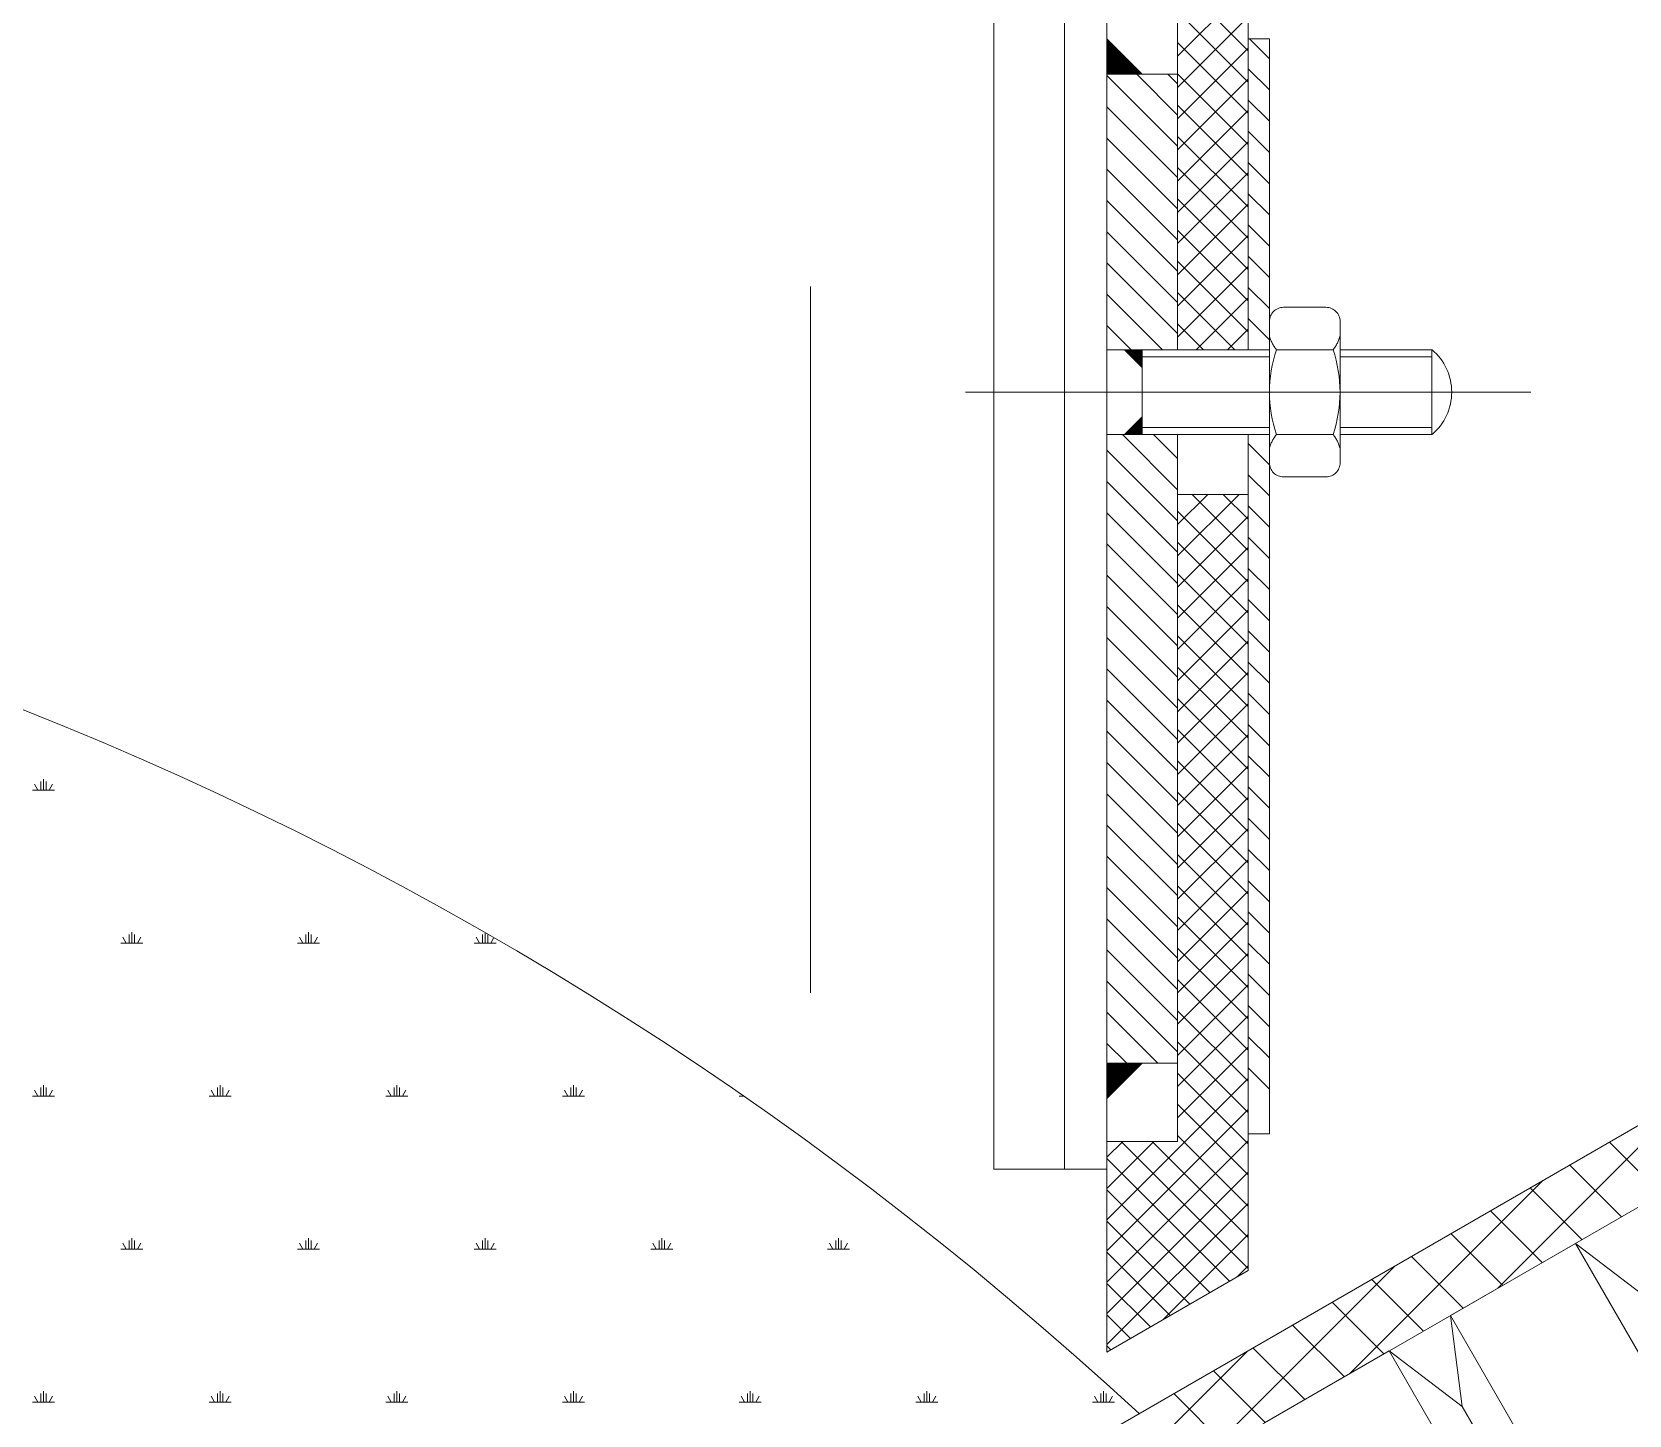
# Model space of a CAD drawing. Header units: inches. Extents: x 0 to 157513, y -28488 to 35640.
# Drawn here: x 33617.8 to 33843.8, y 17484.6 to 17680.4 of the extents above; entities that cross this region are included whole.
import ezdxf

# ---------------------------------------------------------------- set-up
doc = ezdxf.new("R2010")
doc.units = ezdxf.units.IN
doc.header["$LTSCALE"] = 400
doc.header["$MEASUREMENT"] = 0
doc.linetypes.add('CENTER', pattern=[2, 1.25, -0.25, 0.25, -0.25])
doc.linetypes.add('PHANTOM', pattern=[2.5, 1.25, -0.25, 0.25, -0.25, 0.25, -0.25])
doc.layers.add('BF STR', color=8, linetype='PHANTOM', lineweight=5)
doc.layers.add('cen', color=1, linetype='CENTER')

# ---------------------------------------------------------------- blocks, each defined once
blk = doc.blocks.new('611bf4 strgaele')
at = {"layer": 'BF STR'}
blk.add_line((-269600.72, 32448.64, -159.78), (-269600.72, 31439.26, -159.78), dxfattribs=at)
blk = doc.blocks.new('convcs611bc3')
at = {"layer": 'BF STR'}
h = blk.add_hatch(color=256, dxfattribs=at)
h.dxf.hatch_style = 1
h.paths.add_polyline_path([(-31292.89, 66261.22), (-31295.39, 66263.72), (-31292.89, 66263.72)])
h = blk.add_hatch(color=256, dxfattribs=at)
h.dxf.hatch_style = 1
h.paths.add_polyline_path([(-31292.89, 66254.22), (-31295.39, 66251.72), (-31292.89, 66251.72)])
for p, q in [((-31313.89, 66147.72, -3235.59), (-31313.89, 66462.85, 445.07)), ((-31303.89, 66147.72, -3206.28), (-31303.89, 66462.85, 448.51)), ((-31297.89, 66147.72, -6007.87), (-31297.89, 66457.85, -1620.19)), ((-31297.89, 66361.65, -3335.22), (-31297.89, 66121.84, -3335.22)), ((-31287.89, 66361.65, -3335.22), (-31287.89, 66263.72, -3335.22)), ((-31277.89, 66265.12, -3335.22), (-31277.89, 66361.65, -3335.22)), ((-31277.89, 66306.02, -3335.22), (-31287.89, 66316.02, -3335.22)), ((-31287.89, 66305.26, -3335.22), (-31277.89, 66315.26, -3335.22)), ((-31277.89, 66301.6, -3335.22), (-31287.89, 66311.6, -3335.22)), ((-31287.89, 66300.84, -3335.22), (-31277.89, 66310.84, -3335.22)), ((-31292.89, 66302.72, -3335.22), (-31297.89, 66307.72, -3335.22)), ((-31292.89, 66302.72, -3335.22), (-31297.89, 66307.71, -3335.22)), ((-31292.95, 66302.72, -3335.22), (-31297.89, 66307.65, -3335.22)), ((-31293.01, 66302.72, -3335.22), (-31297.89, 66307.59, -3335.22)), ((-31293.07, 66302.72, -3335.22), (-31297.89, 66307.54, -3335.22)), ((-31293.13, 66302.72, -3335.22), (-31297.89, 66307.48, -3335.22)), ((-31293.19, 66302.72, -3335.22), (-31297.89, 66307.42, -3335.22)), ((-31293.25, 66302.72, -3335.22), (-31297.89, 66307.36, -3335.22)), ((-31293.31, 66302.72, -3335.22), (-31297.89, 66307.3, -3335.22)), ((-31293.37, 66302.72, -3335.22), (-31297.89, 66307.24, -3335.22)), ((-31293.42, 66302.72, -3335.22), (-31297.89, 66307.18, -3335.22)), ((-31293.48, 66302.72, -3335.22), (-31297.89, 66307.12, -3335.22)), ((-31293.54, 66302.72, -3335.22), (-31297.89, 66307.06, -3335.22)), ((-31293.6, 66302.72, -3335.22), (-31297.89, 66307.01, -3335.22)), ((-31293.66, 66302.72, -3335.22), (-31297.89, 66306.95, -3335.22)), ((-31293.72, 66302.72, -3335.22), (-31297.89, 66306.89, -3335.22)), ((-31293.78, 66302.72, -3335.22), (-31297.89, 66306.83, -3335.22)), ((-31293.84, 66302.72, -3335.22), (-31297.89, 66306.77, -3335.22)), ((-31293.9, 66302.72, -3335.22), (-31297.89, 66306.71, -3335.22)), ((-31293.95, 66302.72, -3335.22), (-31297.89, 66306.65, -3335.22)), ((-31294.01, 66302.72, -3335.22), (-31297.89, 66306.59, -3335.22)), ((-31294.07, 66302.72, -3335.22), (-31297.89, 66306.53, -3335.22)), ((-31294.13, 66302.72, -3335.22), (-31297.89, 66306.48, -3335.22)), ((-31294.19, 66302.72, -3335.22), (-31297.89, 66306.42, -3335.22)), ((-31294.25, 66302.72, -3335.22), (-31297.89, 66306.36, -3335.22)), ((-31294.31, 66302.72, -3335.22), (-31297.89, 66306.3, -3335.22)), ((-31294.37, 66302.72, -3335.22), (-31297.89, 66306.24, -3335.22)), ((-31294.43, 66302.72, -3335.22), (-31297.89, 66306.18, -3335.22)), ((-31294.49, 66302.72, -3335.22), (-31297.89, 66306.12, -3335.22)), ((-31294.54, 66302.72, -3335.22), (-31297.89, 66306.06, -3335.22)), ((-31294.6, 66302.72, -3335.22), (-31297.89, 66306, -3335.22)), ((-31294.66, 66302.72, -3335.22), (-31297.89, 66305.95, -3335.22)), ((-31294.72, 66302.72, -3335.22), (-31297.89, 66305.89, -3335.22)), ((-31294.78, 66302.72, -3335.22), (-31297.89, 66305.83, -3335.22)), ((-31294.84, 66302.72, -3335.22), (-31297.89, 66305.77, -3335.22)), ((-31294.9, 66302.72, -3335.22), (-31297.89, 66305.71, -3335.22)), ((-31294.96, 66302.72, -3335.22), (-31297.89, 66305.65, -3335.22)), ((-31295.02, 66302.72, -3335.22), (-31297.89, 66305.59, -3335.22)), ((-31295.07, 66302.72, -3335.22), (-31297.89, 66305.53, -3335.22)), ((-31277.89, 66297.18, -3335.22), (-31287.89, 66307.18, -3335.22)), ((-31287.89, 66296.42, -3335.22), (-31277.89, 66306.42, -3335.22)), ((-31277.89, 66263.72, -3335.22), (-31277.89, 66307.72, -3335.22)), ((-31277.89, 66307.72, -3335.22), (-31274.89, 66307.72, -3335.22)), ((-31274.89, 66304.9, -3335.22), (-31277.71, 66307.72, -3335.22)), ((-31274.89, 66307.72, -3335.22), (-31274.89, 66152.72, -3335.22)), ((-31295.13, 66302.72, -3335.22), (-31297.89, 66305.47, -3335.22)), ((-31295.19, 66302.72, -3335.22), (-31297.89, 66305.41, -3335.22)), ((-31295.25, 66302.72, -3335.22), (-31297.89, 66305.36, -3335.22)), ((-31295.31, 66302.72, -3335.22), (-31297.89, 66305.3, -3335.22)), ((-31295.37, 66302.72, -3335.22), (-31297.89, 66305.24, -3335.22)), ((-31295.43, 66302.72, -3335.22), (-31297.89, 66305.18, -3335.22)), ((-31295.49, 66302.72, -3335.22), (-31297.89, 66305.12, -3335.22)), ((-31295.55, 66302.72, -3335.22), (-31297.89, 66305.06, -3335.22)), ((-31295.6, 66302.72, -3335.22), (-31297.89, 66305, -3335.22)), ((-31295.66, 66302.72, -3335.22), (-31297.89, 66304.94, -3335.22)), ((-31295.72, 66302.72, -3335.22), (-31297.89, 66304.88, -3335.22)), ((-31295.78, 66302.72, -3335.22), (-31297.89, 66304.83, -3335.22)), ((-31295.84, 66302.72, -3335.22), (-31297.89, 66304.77, -3335.22)), ((-31295.9, 66302.72, -3335.22), (-31297.89, 66304.71, -3335.22)), ((-31295.96, 66302.72, -3335.22), (-31297.89, 66304.65, -3335.22)), ((-31296.02, 66302.72, -3335.22), (-31297.89, 66304.59, -3335.22)), ((-31296.08, 66302.72, -3335.22), (-31297.89, 66304.53, -3335.22)), ((-31296.14, 66302.72, -3335.22), (-31297.89, 66304.47, -3335.22)), ((-31296.19, 66302.72, -3335.22), (-31297.89, 66304.41, -3335.22)), ((-31296.25, 66302.72, -3335.22), (-31297.89, 66304.35, -3335.22)), ((-31296.31, 66302.72, -3335.22), (-31297.89, 66304.3, -3335.22)), ((-31296.37, 66302.72, -3335.22), (-31297.89, 66304.24, -3335.22)), ((-31296.43, 66302.72, -3335.22), (-31297.89, 66304.18, -3335.22)), ((-31296.49, 66302.72, -3335.22), (-31297.89, 66304.12, -3335.22)), ((-31296.55, 66302.72, -3335.22), (-31297.89, 66304.06, -3335.22)), ((-31296.61, 66302.72, -3335.22), (-31297.89, 66304, -3335.22)), ((-31296.67, 66302.72, -3335.22), (-31297.89, 66303.94, -3335.22)), ((-31296.72, 66302.72, -3335.22), (-31297.89, 66303.88, -3335.22)), ((-31296.78, 66302.72, -3335.22), (-31297.89, 66303.82, -3335.22)), ((-31296.84, 66302.72, -3335.22), (-31297.89, 66303.76, -3335.22)), ((-31296.9, 66302.72, -3335.22), (-31297.89, 66303.71, -3335.22)), ((-31296.96, 66302.72, -3335.22), (-31297.89, 66303.65, -3335.22)), ((-31297.02, 66302.72, -3335.22), (-31297.89, 66303.59, -3335.22)), ((-31297.08, 66302.72, -3335.22), (-31297.89, 66303.53, -3335.22)), ((-31297.14, 66302.72, -3335.22), (-31297.89, 66303.47, -3335.22)), ((-31297.2, 66302.72, -3335.22), (-31297.89, 66303.41, -3335.22)), ((-31297.25, 66302.72, -3335.22), (-31297.89, 66303.35, -3335.22)), ((-31297.31, 66302.72, -3335.22), (-31297.89, 66303.29, -3335.22)), ((-31274.89, 66300.48, -3335.22), (-31277.89, 66303.48, -3335.22)), ((-31297.37, 66302.72, -3335.22), (-31297.89, 66303.23, -3335.22)), ((-31297.43, 66302.72, -3335.22), (-31297.89, 66303.18, -3335.22)), ((-31297.49, 66302.72, -3335.22), (-31297.89, 66303.12, -3335.22)), ((-31297.55, 66302.72, -3335.22), (-31297.89, 66303.06, -3335.22)), ((-31297.61, 66302.72, -3335.22), (-31297.89, 66303, -3335.22)), ((-31297.67, 66302.72, -3335.22), (-31297.89, 66302.94, -3335.22)), ((-31297.73, 66302.72, -3335.22), (-31297.89, 66302.88, -3335.22)), ((-31297.78, 66302.72, -3335.22), (-31297.89, 66302.82, -3335.22)), ((-31297.84, 66302.72, -3335.22), (-31297.89, 66302.76, -3335.22)), ((-31297.89, 66162.72, -3335.22), (-31297.89, 66302.72, -3335.22)), ((-31297.89, 66302.72, -3335.22), (-31287.89, 66302.72, -3335.22)), ((-31287.89, 66292.52, -3335.22), (-31297.89, 66302.52, -3335.22)), ((-31287.89, 66296.94, -3335.22), (-31293.67, 66302.72, -3335.22)), ((-31287.89, 66301.36, -3335.22), (-31289.25, 66302.72, -3335.22)), ((-31277.89, 66292.76, -3335.22), (-31287.89, 66302.76, -3335.22)), ((-31287.89, 66302.72, -3335.22), (-31287.89, 66263.72, -3335.22)), ((-31287.89, 66292, -3335.22), (-31277.89, 66302, -3335.22)), ((-31274.89, 66296.06, -3335.22), (-31277.89, 66299.06, -3335.22)), ((-31287.89, 66288.1, -3335.22), (-31297.89, 66298.1, -3335.22)), ((-31277.89, 66288.34, -3335.22), (-31287.89, 66298.34, -3335.22)), ((-31287.89, 66287.58, -3335.22), (-31277.89, 66297.58, -3335.22)), ((-31274.89, 66291.64, -3335.22), (-31277.89, 66294.64, -3335.22)), ((-31287.89, 66283.68, -3335.22), (-31297.89, 66293.68, -3335.22)), ((-31277.89, 66283.92, -3335.22), (-31287.89, 66293.92, -3335.22)), ((-31287.89, 66283.16, -3335.22), (-31277.89, 66293.16, -3335.22)), ((-31274.89, 66287.22, -3335.22), (-31277.89, 66290.22, -3335.22)), ((-31287.89, 66279.26, -3335.22), (-31297.89, 66289.26, -3335.22)), ((-31277.89, 66279.5, -3335.22), (-31287.89, 66289.5, -3335.22)), ((-31287.89, 66278.74, -3335.22), (-31277.89, 66288.74, -3335.22)), ((-31274.89, 66282.8, -3335.22), (-31277.89, 66285.8, -3335.22)), ((-31287.89, 66274.84, -3335.22), (-31297.89, 66284.84, -3335.22)), ((-31277.89, 66275.08, -3335.22), (-31287.89, 66285.08, -3335.22)), ((-31287.89, 66274.32, -3335.22), (-31277.89, 66284.32, -3335.22)), ((-31277.89, 66270.66, -3335.22), (-31287.89, 66280.66, -3335.22)), ((-31274.89, 66278.38, -3335.22), (-31277.89, 66281.38, -3335.22)), ((-31287.89, 66270.42, -3335.22), (-31297.89, 66280.42, -3335.22)), ((-31287.89, 66269.9, -3335.22), (-31277.89, 66279.9, -3335.22)), ((-31277.89, 66266.24, -3335.22), (-31287.89, 66276.24, -3335.22)), ((-31274.89, 66273.96, -3335.22), (-31277.89, 66276.96, -3335.22)), ((-31287.89, 66266, -3335.22), (-31297.89, 66276, -3335.22)), ((-31287.89, 66265.48, -3335.22), (-31277.89, 66275.48, -3335.22)), ((-31279.79, 66263.72, -3335.22), (-31287.89, 66271.82, -3335.22)), ((-31274.89, 66269.54, -3335.22), (-31277.89, 66272.54, -3335.22)), ((-31290.02, 66263.72, -3335.22), (-31297.89, 66271.58, -3335.22)), ((-31285.24, 66263.72, -3335.22), (-31277.89, 66271.06, -3335.22)), ((-31272.89, 66269.72, -3335.22), (-31266.89, 66269.72, -3335.22)), ((-31294.44, 66263.72, -3335.22), (-31297.89, 66267.16, -3335.22)), ((-31284.2, 66263.72, -3335.22), (-31287.89, 66267.4, -3335.22)), ((-31274.89, 66265.12, -3335.22), (-31277.89, 66268.12, -3335.22)), ((-31274.89, 66265.72, -3335.22), (-31274.89, 66267.72, -3335.22)), ((-31264.89, 66267.72, -3335.22), (-31264.89, 66265.72, -3335.22)), ((-31280.82, 66263.72, -3335.22), (-31277.89, 66266.65, -3335.22)), ((-31274.89, 66266.72, -3335.22), (-31274.89, 66248.72, -3335.22)), ((-31264.89, 66266.72, -3335.22), (-31264.89, 66248.72, -3335.22)), ((-31297.89, 66251.72, -3335.22), (-31297.89, 66263.72, -3335.22)), ((-31297.89, 66263.72, -3335.22), (-31274.89, 66263.72, -3335.22)), ((-31295.39, 66263.72, -3335.22), (-31292.89, 66261.22, -3335.22)), ((-31295.39, 66263.72, 1040.36), (-31292.89, 66263.72, 1040.36)), ((-31292.89, 66263.72, 1040.36), (-31292.89, 66261.22, -1147.43)), ((-31292.89, 66263.72, -3335.22), (-31292.89, 66251.72, -3335.22)), ((-31292.89, 66262.72, -3335.22), (-31274.89, 66262.72, -3335.22)), ((-31265.89, 66263.72, -3335.22), (-31273.89, 66263.72, -3335.22)), ((-31264.89, 66263.72, -3335.22), (-31251.89, 66263.72, -3335.22)), ((-31264.89, 66262.72, -3335.22), (-31251.89, 66262.72, -3335.22)), ((-31251.89, 66263.72, -3335.22), (-31251.89, 66251.72, -3335.22)), ((-31317.89, 66257.72, -3335.22), (-31237.89, 66257.72, -3335.22)), ((-31295.39, 66251.72, -3335.22), (-31292.89, 66254.22, -3335.22)), ((-31292.89, 66251.72, 1040.36), (-31292.89, 66254.21, -1147.43)), ((-31274.89, 66251.72, -3335.22), (-31297.89, 66251.72, -3335.22)), ((-31297.89, 66251.72, -3335.22), (-31289.89, 66251.72, -3335.22)), ((-31287.89, 66243.91, -3335.22), (-31295.7, 66251.72, -3335.22)), ((-31295.39, 66251.72, 1040.36), (-31292.89, 66251.72, 1040.36)), ((-31274.89, 66252.72, -3335.22), (-31292.89, 66252.72, -3335.22)), ((-31287.89, 66248.32, -3335.22), (-31291.28, 66251.72, -3335.22)), ((-31287.89, 66251.72, -3335.22), (-31287.89, 66162.72, -3335.22)), ((-31287.89, 66251.72, -3335.22), (-31287.89, 66151.65, -3335.22)), ((-31277.89, 66152.72, -3335.22), (-31277.89, 66251.72, -3335.22)), ((-31277.89, 66133.4, -3335.22), (-31277.89, 66251.72, -3335.22)), ((-31273.89, 66251.72, -3335.22), (-31265.89, 66251.72, -3335.22)), ((-31251.89, 66252.72, -3335.22), (-31264.89, 66252.72, -3335.22)), ((-31251.89, 66251.72, -3335.22), (-31264.89, 66251.72, -3335.22)), ((-31287.89, 66239.49, -3335.22), (-31297.89, 66249.49, -3335.22)), ((-31274.89, 66247.45, -3335.22), (-31277.89, 66250.45, -3335.22)), ((-31274.89, 66247.72, -3335.22), (-31274.89, 66249.72, -3335.22)), ((-31264.89, 66249.72, -3335.22), (-31264.89, 66247.72, -3335.22)), ((-31287.89, 66235.07, -3335.22), (-31297.89, 66245.07, -3335.22)), ((-31274.89, 66243.03, -3335.22), (-31277.89, 66246.03, -3335.22)), ((-31266.89, 66245.72, -3335.22), (-31272.89, 66245.72, -3335.22)), ((-31287.89, 66238.97, -3335.22), (-31283.6, 66243.25, -3335.22)), ((-31287.89, 66234.55, -3335.22), (-31279.18, 66243.25, -3335.22)), ((-31287.89, 66243.25, -3335.22), (-31277.89, 66243.25, -3335.22)), ((-31277.89, 66235.31, -3335.22), (-31285.84, 66243.25, -3335.22)), ((-31277.89, 66239.72, -3335.22), (-31281.42, 66243.25, -3335.22)), ((-31287.89, 66230.65, -3335.22), (-31297.89, 66240.65, -3335.22)), ((-31277.89, 66230.89, -3335.22), (-31287.89, 66240.89, -3335.22)), ((-31287.89, 66230.13, -3335.22), (-31277.89, 66240.13, -3335.22)), ((-31274.89, 66238.61, -3335.22), (-31277.89, 66241.61, -3335.22)), ((-31287.89, 66226.23, -3335.22), (-31297.89, 66236.23, -3335.22)), ((-31277.89, 66226.47, -3335.22), (-31287.89, 66236.47, -3335.22)), ((-31287.89, 66225.71, -3335.22), (-31277.89, 66235.71, -3335.22)), ((-31274.89, 66234.19, -3335.22), (-31277.89, 66237.19, -3335.22)), ((-31287.89, 66221.81, -3335.22), (-31297.89, 66231.81, -3335.22)), ((-31277.89, 66222.05, -3335.22), (-31287.89, 66232.05, -3335.22)), ((-31287.89, 66221.29, -3335.22), (-31277.89, 66231.29, -3335.22)), ((-31274.89, 66229.77, -3335.22), (-31277.89, 66232.77, -3335.22)), ((-31287.89, 66217.39, -3335.22), (-31297.89, 66227.39, -3335.22)), ((-31277.89, 66217.63, -3335.22), (-31287.89, 66227.63, -3335.22)), ((-31287.89, 66216.87, -3335.22), (-31277.89, 66226.87, -3335.22)), ((-31274.89, 66225.35, -3335.22), (-31277.89, 66228.35, -3335.22)), ((-31287.89, 66212.97, -3335.22), (-31297.89, 66222.97, -3335.22)), ((-31277.89, 66213.21, -3335.22), (-31287.89, 66223.21, -3335.22)), ((-31287.89, 66212.45, -3335.22), (-31277.89, 66222.45, -3335.22)), ((-31274.89, 66220.93, -3335.22), (-31277.89, 66223.93, -3335.22)), ((-31287.89, 66208.55, -3335.22), (-31297.89, 66218.55, -3335.22)), ((-31277.89, 66208.79, -3335.22), (-31287.89, 66218.79, -3335.22)), ((-31287.89, 66208.03, -3335.22), (-31277.89, 66218.03, -3335.22)), ((-31274.89, 66216.51, -3335.22), (-31277.89, 66219.51, -3335.22)), ((-31287.89, 66204.13, -3335.22), (-31297.89, 66214.13, -3335.22)), ((-31277.89, 66204.37, -3335.22), (-31287.89, 66214.37, -3335.22)), ((-31287.89, 66203.61, -3335.22), (-31277.89, 66213.61, -3335.22)), ((-31274.89, 66212.09, -3335.22), (-31277.89, 66215.09, -3335.22)), ((-31274.89, 66207.67, -3335.22), (-31277.89, 66210.67, -3335.22)), ((-31287.89, 66199.71, -3335.22), (-31297.89, 66209.71, -3335.22)), ((-31277.89, 66199.95, -3335.22), (-31287.89, 66209.95, -3335.22)), ((-31287.89, 66199.19, -3335.22), (-31277.89, 66209.19, -3335.22)), ((-31274.89, 66203.25, -3335.22), (-31277.89, 66206.25, -3335.22)), ((-31287.89, 66195.29, -3335.22), (-31297.89, 66205.29, -3335.22)), ((-31277.89, 66195.53, -3335.22), (-31287.89, 66205.53, -3335.22)), ((-31287.89, 66194.77, -3335.22), (-31277.89, 66204.77, -3335.22)), ((-31449.15, 66201.36, -5988.03), (-31449.65, 66202.23, -5988.03)), ((-31448.76, 66201.36, -5988.03), (-31448.76, 66202.61, -5988.03)), ((-31448.37, 66201.36, -5988.03), (-31448.37, 66202.93, -5988.03)), ((-31447.98, 66201.36, -5988.03), (-31447.98, 66202.61, -5988.03)), ((-31447.59, 66201.36, -5988.03), (-31447.09, 66202.23, -5988.03)), ((-31274.89, 66198.83, -3335.22), (-31277.89, 66201.83, -3335.22)), ((-31449.93, 66201.36, -5988.03), (-31446.81, 66201.36, -5988.03)), ((-31287.89, 66190.87, -3335.22), (-31297.89, 66200.87, -3335.22)), ((-31277.89, 66191.11, -3335.22), (-31287.89, 66201.11, -3335.22)), ((-31287.89, 66190.35, -3335.22), (-31277.89, 66200.35, -3335.22)), ((-31274.89, 66194.41, -3335.22), (-31277.89, 66197.41, -3335.22)), ((-31287.89, 66186.45, -3335.22), (-31297.89, 66196.45, -3335.22)), ((-31277.89, 66186.69, -3335.22), (-31287.89, 66196.69, -3335.22)), ((-31287.89, 66185.93, -3335.22), (-31277.89, 66195.93, -3335.22)), ((-31274.89, 66189.99, -3335.22), (-31277.89, 66192.99, -3335.22)), ((-31287.89, 66182.03, -3335.22), (-31297.89, 66192.03, -3335.22)), ((-31277.89, 66182.27, -3335.22), (-31287.89, 66192.27, -3335.22)), ((-31287.89, 66181.52, -3335.22), (-31277.89, 66191.52, -3335.22)), ((-31274.89, 66185.57, -3335.22), (-31277.89, 66188.57, -3335.22)), ((-31287.89, 66177.61, -3335.22), (-31297.89, 66187.61, -3335.22)), ((-31277.89, 66177.85, -3335.22), (-31287.89, 66187.85, -3335.22)), ((-31287.89, 66177.1, -3335.22), (-31277.89, 66187.1, -3335.22)), ((-31274.89, 66181.16, -3335.22), (-31277.89, 66184.16, -3335.22)), ((-31435.87, 66179.71, -5988.03), (-31435.87, 66181.28, -5988.03)), ((-31410.87, 66179.71, -5988.03), (-31410.87, 66181.28, -5988.03)), ((-31287.89, 66173.19, -3335.22), (-31297.89, 66183.19, -3335.22)), ((-31277.89, 66173.43, -3335.22), (-31287.89, 66183.43, -3335.22)), ((-31287.89, 66172.68, -3335.22), (-31277.89, 66182.68, -3335.22)), ((-31437.43, 66179.71, -5988.03), (-31434.31, 66179.71, -5988.03)), ((-31436.65, 66179.71, -5988.03), (-31437.15, 66180.58, -5988.03)), ((-31436.26, 66179.71, -5988.03), (-31436.26, 66180.96, -5988.03)), ((-31435.48, 66179.71, -5988.03), (-31435.48, 66180.96, -5988.03)), ((-31435.09, 66179.71, -5988.03), (-31434.59, 66180.58, -5988.03)), ((-31412.43, 66179.71, -5988.03), (-31409.31, 66179.71, -5988.03)), ((-31411.65, 66179.71, -5988.03), (-31412.15, 66180.58, -5988.03)), ((-31411.26, 66179.71, -5988.03), (-31411.26, 66180.96, -5988.03)), ((-31410.48, 66179.71, -5988.03), (-31410.48, 66180.96, -5988.03)), ((-31410.09, 66179.71, -5988.03), (-31409.59, 66180.58, -5988.03)), ((-31387.43, 66179.71, -5988.03), (-31384.31, 66179.71, -5988.03)), ((-31386.65, 66179.71, -5988.03), (-31387.15, 66180.58, -5988.03)), ((-31386.26, 66179.71, -5988.03), (-31386.26, 66180.96, -5988.03)), ((-31385.87, 66179.71, -5988.03), (-31385.87, 66181.13, -5988.03)), ((-31385.48, 66179.71, -5988.03), (-31385.48, 66180.9, -5988.03)), ((-31385.09, 66179.71, -5988.03), (-31384.67, 66180.44, -5988.03)), ((-31277.89, 66169.01, -3335.22), (-31287.89, 66179.01, -3335.22)), ((-31274.89, 66176.74, -3335.22), (-31277.89, 66179.74, -3335.22)), ((-31287.89, 66168.77, -3335.22), (-31297.89, 66178.77, -3335.22)), ((-31287.89, 66168.26, -3335.22), (-31277.89, 66178.26, -3335.22)), ((-31450.07, 66022.64, -1665.06), (-31186.04, 66175.08, -1665.06)), ((-31277.89, 66164.59, -3335.22), (-31287.89, 66174.59, -3335.22)), ((-31274.89, 66172.32, -3335.22), (-31277.89, 66175.32, -3335.22)), ((-31287.89, 66164.36, -3335.22), (-31297.89, 66174.36, -3335.22)), ((-31287.89, 66163.84, -3335.22), (-31277.89, 66173.84, -3335.22)), ((-31290.67, 66162.72, -3335.22), (-31297.89, 66169.94, -3335.22)), ((-31277.89, 66160.17, -3335.22), (-31287.89, 66170.17, -3335.22)), ((-31274.89, 66167.9, -3335.22), (-31277.89, 66170.9, -3335.22)), ((-31287.89, 66159.42, -3335.22), (-31277.89, 66169.42, -3335.22)), ((-31181.04, 66166.42, -1665.06), (-31447.39, 66012.64, -1665.06)), ((-31295.09, 66162.72, -3335.22), (-31297.89, 66165.52, -3335.22)), ((-31277.89, 66155.76, -3335.22), (-31287.89, 66165.76, -3335.22)), ((-31274.89, 66163.48, -3335.22), (-31277.89, 66166.48, -3335.22)), ((-31287.89, 66155, -3335.22), (-31277.89, 66165, -3335.22)), ((-31287.89, 66162.72, -3335.22), (-31297.89, 66162.72, -3335.22)), ((-31292.89, 66162.72, -3334.5), (-31297.89, 66157.72, -3334.5)), ((-31295.41, 66160.2, -3334.5), (-31297.89, 66162.68, -3334.5)), ((-31295.44, 66160.17, -3334.5), (-31297.89, 66162.62, -3334.5)), ((-31295.47, 66160.14, -3334.5), (-31297.89, 66162.56, -3334.5)), ((-31295.5, 66160.11, -3334.5), (-31297.89, 66162.5, -3334.5)), ((-31295.53, 66160.08, -3334.5), (-31297.89, 66162.44, -3334.5)), ((-31295.56, 66160.05, -3334.5), (-31297.89, 66162.39, -3334.5)), ((-31295.59, 66160.02, -3334.5), (-31297.89, 66162.33, -3334.5)), ((-31295.61, 66159.99, -3334.5), (-31297.89, 66162.27, -3334.5)), ((-31295.64, 66159.96, -3334.5), (-31297.89, 66162.21, -3334.5)), ((-31295.67, 66159.93, -3334.5), (-31297.89, 66162.15, -3334.5)), ((-31295.7, 66159.9, -3334.5), (-31297.89, 66162.09, -3334.5)), ((-31295.73, 66159.87, -3334.5), (-31297.89, 66162.03, -3334.5)), ((-31295.76, 66159.85, -3334.5), (-31297.89, 66161.97, -3334.5)), ((-31295.79, 66159.82, -3334.5), (-31297.89, 66161.91, -3334.5)), ((-31295.82, 66159.79, -3334.5), (-31297.89, 66161.85, -3334.5)), ((-31295.85, 66159.76, -3334.5), (-31297.89, 66161.8, -3334.5)), ((-31295.88, 66159.73, -3334.5), (-31297.89, 66161.74, -3334.5)), ((-31295.91, 66159.7, -3334.5), (-31297.89, 66161.68, -3334.5)), ((-31295.94, 66159.67, -3334.5), (-31297.89, 66161.62, -3334.5)), ((-31295.97, 66159.64, -3334.5), (-31297.89, 66161.56, -3334.5)), ((-31296, 66159.61, -3334.5), (-31297.89, 66161.5, -3334.5)), ((-31296.03, 66159.58, -3334.5), (-31297.89, 66161.44, -3334.5)), ((-31296.06, 66159.55, -3334.5), (-31297.89, 66161.38, -3334.5)), ((-31296.09, 66159.52, -3334.5), (-31297.89, 66161.32, -3334.5)), ((-31296.12, 66159.49, -3334.5), (-31297.89, 66161.27, -3334.5)), ((-31296.15, 66159.46, -3334.5), (-31297.89, 66161.21, -3334.5)), ((-31296.17, 66159.43, -3334.5), (-31297.89, 66161.15, -3334.5)), ((-31296.2, 66159.4, -3334.5), (-31297.89, 66161.09, -3334.5)), ((-31296.23, 66159.37, -3334.5), (-31297.89, 66161.03, -3334.5)), ((-31296.26, 66159.34, -3334.5), (-31297.89, 66160.97, -3334.5)), ((-31296.29, 66159.31, -3334.5), (-31297.89, 66160.91, -3334.5)), ((-31295.38, 66160.23, -3334.5), (-31297.87, 66162.72, -3334.5)), ((-31295.35, 66160.26, -3334.5), (-31297.81, 66162.72, -3334.5)), ((-31295.32, 66160.29, -3334.5), (-31297.75, 66162.72, -3334.5)), ((-31295.29, 66160.32, -3334.5), (-31297.69, 66162.72, -3334.5)), ((-31295.26, 66160.35, -3334.5), (-31297.63, 66162.72, -3334.5)), ((-31295.23, 66160.38, -3334.5), (-31297.57, 66162.72, -3334.5)), ((-31295.2, 66160.4, -3334.5), (-31297.51, 66162.72, -3334.5)), ((-31295.17, 66160.43, -3334.5), (-31297.46, 66162.72, -3334.5)), ((-31295.14, 66160.46, -3334.5), (-31297.4, 66162.72, -3334.5)), ((-31295.11, 66160.49, -3334.5), (-31297.34, 66162.72, -3334.5)), ((-31295.08, 66160.52, -3334.5), (-31297.28, 66162.72, -3334.5)), ((-31295.05, 66160.55, -3334.5), (-31297.22, 66162.72, -3334.5)), ((-31295.03, 66160.58, -3334.5), (-31297.16, 66162.72, -3334.5)), ((-31295, 66160.61, -3334.5), (-31297.1, 66162.72, -3334.5)), ((-31294.97, 66160.64, -3334.5), (-31297.04, 66162.72, -3334.5)), ((-31294.94, 66160.67, -3334.5), (-31296.98, 66162.72, -3334.5)), ((-31294.91, 66160.7, -3334.5), (-31296.93, 66162.72, -3334.5)), ((-31294.88, 66160.73, -3334.5), (-31296.87, 66162.72, -3334.5)), ((-31294.85, 66160.76, -3334.5), (-31296.81, 66162.72, -3334.5)), ((-31294.82, 66160.79, -3334.5), (-31296.75, 66162.72, -3334.5)), ((-31294.79, 66160.82, -3334.5), (-31296.69, 66162.72, -3334.5)), ((-31294.76, 66160.85, -3334.5), (-31296.63, 66162.72, -3334.5)), ((-31294.73, 66160.88, -3334.5), (-31296.57, 66162.72, -3334.5)), ((-31294.7, 66160.91, -3334.5), (-31296.51, 66162.72, -3334.5)), ((-31294.67, 66160.94, -3334.5), (-31296.45, 66162.72, -3334.5)), ((-31294.64, 66160.96, -3334.5), (-31296.4, 66162.72, -3334.5)), ((-31294.61, 66160.99, -3334.5), (-31296.34, 66162.72, -3334.5)), ((-31294.58, 66161.02, -3334.5), (-31296.28, 66162.72, -3334.5)), ((-31294.55, 66161.05, -3334.5), (-31296.22, 66162.72, -3334.5)), ((-31294.52, 66161.08, -3334.5), (-31296.16, 66162.72, -3334.5)), ((-31294.5, 66161.11, -3334.5), (-31296.1, 66162.72, -3334.5)), ((-31294.47, 66161.14, -3334.5), (-31296.04, 66162.72, -3334.5)), ((-31294.44, 66161.17, -3334.5), (-31295.98, 66162.72, -3334.5)), ((-31294.41, 66161.2, -3334.5), (-31295.92, 66162.72, -3334.5)), ((-31294.38, 66161.23, -3334.5), (-31295.86, 66162.72, -3334.5)), ((-31294.35, 66161.26, -3334.5), (-31295.81, 66162.72, -3334.5)), ((-31294.32, 66161.29, -3334.5), (-31295.75, 66162.72, -3334.5)), ((-31294.29, 66161.32, -3334.5), (-31295.69, 66162.72, -3334.5)), ((-31294.26, 66161.35, -3334.5), (-31295.63, 66162.72, -3334.5)), ((-31294.23, 66161.38, -3334.5), (-31295.57, 66162.72, -3334.5)), ((-31294.2, 66161.41, -3334.5), (-31295.51, 66162.72, -3334.5)), ((-31294.17, 66161.44, -3334.5), (-31295.45, 66162.72, -3334.5)), ((-31294.14, 66161.47, -3334.5), (-31295.39, 66162.72, -3334.5)), ((-31294.11, 66161.49, -3334.5), (-31295.33, 66162.72, -3334.5)), ((-31294.08, 66161.52, -3334.5), (-31295.28, 66162.72, -3334.5)), ((-31294.05, 66161.55, -3334.5), (-31295.22, 66162.72, -3334.5)), ((-31294.02, 66161.58, -3334.5), (-31295.16, 66162.72, -3334.5)), ((-31293.99, 66161.61, -3334.5), (-31295.1, 66162.72, -3334.5)), ((-31293.96, 66161.64, -3334.5), (-31295.04, 66162.72, -3334.5)), ((-31293.94, 66161.67, -3334.5), (-31294.98, 66162.72, -3334.5)), ((-31293.91, 66161.7, -3334.5), (-31294.92, 66162.72, -3334.5)), ((-31293.88, 66161.73, -3334.5), (-31294.86, 66162.72, -3334.5)), ((-31293.85, 66161.76, -3334.5), (-31294.8, 66162.72, -3334.5)), ((-31293.82, 66161.79, -3334.5), (-31294.75, 66162.72, -3334.5)), ((-31293.79, 66161.82, -3334.5), (-31294.69, 66162.72, -3334.5)), ((-31293.76, 66161.85, -3334.5), (-31294.63, 66162.72, -3334.5)), ((-31293.73, 66161.88, -3334.5), (-31294.57, 66162.72, -3334.5)), ((-31293.7, 66161.91, -3334.5), (-31294.51, 66162.72, -3334.5)), ((-31293.67, 66161.94, -3334.5), (-31294.45, 66162.72, -3334.5)), ((-31293.64, 66161.97, -3334.5), (-31294.39, 66162.72, -3334.5)), ((-31293.61, 66162, -3334.5), (-31294.33, 66162.72, -3334.5)), ((-31293.58, 66162.03, -3334.5), (-31294.27, 66162.72, -3334.5)), ((-31293.55, 66162.05, -3334.5), (-31294.21, 66162.72, -3334.5)), ((-31293.52, 66162.08, -3334.5), (-31294.16, 66162.72, -3334.5)), ((-31293.49, 66162.11, -3334.5), (-31294.1, 66162.72, -3334.5)), ((-31293.46, 66162.14, -3334.5), (-31294.04, 66162.72, -3334.5)), ((-31293.43, 66162.17, -3334.5), (-31293.98, 66162.72, -3334.5)), ((-31293.41, 66162.2, -3334.5), (-31293.92, 66162.72, -3334.5)), ((-31293.38, 66162.23, -3334.5), (-31293.86, 66162.72, -3334.5)), ((-31293.35, 66162.26, -3334.5), (-31293.8, 66162.72, -3334.5)), ((-31293.32, 66162.29, -3334.5), (-31293.74, 66162.72, -3334.5)), ((-31293.29, 66162.32, -3334.5), (-31293.68, 66162.72, -3334.5)), ((-31293.26, 66162.35, -3334.5), (-31293.63, 66162.72, -3334.5)), ((-31293.23, 66162.38, -3334.5), (-31293.57, 66162.72, -3334.5)), ((-31293.2, 66162.41, -3334.5), (-31293.51, 66162.72, -3334.5)), ((-31293.17, 66162.44, -3334.5), (-31293.45, 66162.72, -3334.5)), ((-31293.14, 66162.47, -3334.5), (-31293.39, 66162.72, -3334.5)), ((-31293.11, 66162.5, -3334.5), (-31293.33, 66162.72, -3334.5)), ((-31293.08, 66162.53, -3334.5), (-31293.27, 66162.72, -3334.5)), ((-31293.05, 66162.56, -3334.5), (-31293.21, 66162.72, -3334.5)), ((-31293.02, 66162.59, -3334.5), (-31293.15, 66162.72, -3334.5)), ((-31292.99, 66162.61, -3334.5), (-31293.1, 66162.72, -3334.5)), ((-31292.96, 66162.64, -3334.5), (-31293.04, 66162.72, -3334.5)), ((-31292.93, 66162.67, -3334.5), (-31292.98, 66162.72, -3334.5)), ((-31292.9, 66162.7, -3334.5), (-31292.92, 66162.72, -3334.5)), ((-31277.89, 66151.34, -3335.22), (-31287.89, 66161.34, -3335.22)), ((-31274.89, 66159.06, -3335.22), (-31277.89, 66162.06, -3335.22)), ((-31449.15, 66158.06, -5988.03), (-31449.65, 66158.93, -5988.03)), ((-31448.76, 66158.06, -5988.03), (-31448.76, 66159.31, -5988.03)), ((-31448.37, 66158.06, -5988.03), (-31448.37, 66159.62, -5988.03)), ((-31447.98, 66158.06, -5988.03), (-31447.98, 66159.31, -5988.03)), ((-31447.59, 66158.06, -5988.03), (-31447.09, 66158.93, -5988.03)), ((-31424.15, 66158.06, -5988.03), (-31424.65, 66158.93, -5988.03)), ((-31423.76, 66158.06, -5988.03), (-31423.76, 66159.31, -5988.03)), ((-31423.37, 66158.06, -5988.03), (-31423.37, 66159.62, -5988.03)), ((-31422.98, 66158.06, -5988.03), (-31422.98, 66159.31, -5988.03)), ((-31422.59, 66158.06, -5988.03), (-31422.09, 66158.93, -5988.03)), ((-31399.15, 66158.06, -5988.03), (-31399.65, 66158.93, -5988.03)), ((-31398.76, 66158.06, -5988.03), (-31398.76, 66159.31, -5988.03)), ((-31398.37, 66158.06, -5988.03), (-31398.37, 66159.62, -5988.03)), ((-31397.98, 66158.06, -5988.03), (-31397.98, 66159.31, -5988.03)), ((-31397.59, 66158.06, -5988.03), (-31397.09, 66158.93, -5988.03)), ((-31374.15, 66158.06, -5988.03), (-31374.65, 66158.93, -5988.03)), ((-31373.76, 66158.06, -5988.03), (-31373.76, 66159.31, -5988.03)), ((-31373.37, 66158.06, -5988.03), (-31373.37, 66159.62, -5988.03)), ((-31372.98, 66158.06, -5988.03), (-31372.98, 66159.31, -5988.03)), ((-31372.59, 66158.06, -5988.03), (-31372.09, 66158.93, -5988.03)), ((-31296.32, 66159.29, -3334.5), (-31297.89, 66160.85, -3334.5)), ((-31296.35, 66159.26, -3334.5), (-31297.89, 66160.79, -3334.5)), ((-31296.38, 66159.23, -3334.5), (-31297.89, 66160.74, -3334.5)), ((-31296.41, 66159.2, -3334.5), (-31297.89, 66160.68, -3334.5)), ((-31296.44, 66159.17, -3334.5), (-31297.89, 66160.62, -3334.5)), ((-31297.89, 66140.58, -3335.22), (-31277.89, 66160.58, -3335.22)), ((-31296.47, 66159.14, -3334.5), (-31297.89, 66160.56, -3334.5)), ((-31296.5, 66159.11, -3334.5), (-31297.89, 66160.5, -3334.5)), ((-31296.53, 66159.08, -3334.5), (-31297.89, 66160.44, -3334.5)), ((-31296.56, 66159.05, -3334.5), (-31297.89, 66160.38, -3334.5)), ((-31296.59, 66159.02, -3334.5), (-31297.89, 66160.32, -3334.5)), ((-31296.62, 66158.99, -3334.5), (-31297.89, 66160.26, -3334.5)), ((-31296.65, 66158.96, -3334.5), (-31297.89, 66160.2, -3334.5)), ((-31296.68, 66158.93, -3334.5), (-31297.89, 66160.15, -3334.5)), ((-31296.7, 66158.9, -3334.5), (-31297.89, 66160.09, -3334.5)), ((-31296.73, 66158.87, -3334.5), (-31297.89, 66160.03, -3334.5)), ((-31296.76, 66158.84, -3334.5), (-31297.89, 66159.97, -3334.5)), ((-31296.79, 66158.81, -3334.5), (-31297.89, 66159.91, -3334.5)), ((-31296.82, 66158.78, -3334.5), (-31297.89, 66159.85, -3334.5)), ((-31296.85, 66158.75, -3334.5), (-31297.89, 66159.79, -3334.5)), ((-31296.88, 66158.73, -3334.5), (-31297.89, 66159.73, -3334.5)), ((-31296.91, 66158.7, -3334.5), (-31297.89, 66159.67, -3334.5)), ((-31296.94, 66158.67, -3334.5), (-31297.89, 66159.62, -3334.5)), ((-31296.97, 66158.64, -3334.5), (-31297.89, 66159.56, -3334.5)), ((-31297, 66158.61, -3334.5), (-31297.89, 66159.5, -3334.5)), ((-31297.03, 66158.58, -3334.5), (-31297.89, 66159.44, -3334.5)), ((-31297.06, 66158.55, -3334.5), (-31297.89, 66159.38, -3334.5)), ((-31297.09, 66158.52, -3334.5), (-31297.89, 66159.32, -3334.5)), ((-31297.12, 66158.49, -3334.5), (-31297.89, 66159.26, -3334.5)), ((-31297.15, 66158.46, -3334.5), (-31297.89, 66159.2, -3334.5)), ((-31297.18, 66158.43, -3334.5), (-31297.89, 66159.14, -3334.5)), ((-31297.21, 66158.4, -3334.5), (-31297.89, 66159.09, -3334.5)), ((-31297.24, 66158.37, -3334.5), (-31297.89, 66159.03, -3334.5)), ((-31297.26, 66158.34, -3334.5), (-31297.89, 66158.97, -3334.5)), ((-31297.29, 66158.31, -3334.5), (-31297.89, 66158.91, -3334.5)), ((-31297.32, 66158.28, -3334.5), (-31297.89, 66158.85, -3334.5)), ((-31297.35, 66158.25, -3334.5), (-31297.89, 66158.79, -3334.5)), ((-31297.38, 66158.22, -3334.5), (-31297.89, 66158.73, -3334.5)), ((-31297.41, 66158.2, -3334.5), (-31297.89, 66158.67, -3334.5)), ((-31297.44, 66158.17, -3334.5), (-31297.89, 66158.61, -3334.5)), ((-31449.93, 66158.06, -5988.03), (-31446.81, 66158.06, -5988.03)), ((-31424.93, 66158.06, -5988.03), (-31421.81, 66158.06, -5988.03)), ((-31399.93, 66158.06, -5988.03), (-31396.81, 66158.06, -5988.03)), ((-31374.93, 66158.06, -5988.03), (-31371.81, 66158.06, -5988.03)), ((-31349.93, 66158.06, -5988.03), (-31349.34, 66158.06, -5988.03)), ((-31297.47, 66158.14, -3334.5), (-31297.89, 66158.56, -3334.5)), ((-31297.5, 66158.11, -3334.5), (-31297.89, 66158.5, -3334.5)), ((-31297.53, 66158.08, -3334.5), (-31297.89, 66158.44, -3334.5)), ((-31297.56, 66158.05, -3334.5), (-31297.89, 66158.38, -3334.5)), ((-31297.59, 66158.02, -3334.5), (-31297.89, 66158.32, -3334.5)), ((-31297.62, 66157.99, -3334.5), (-31297.89, 66158.26, -3334.5)), ((-31297.65, 66157.96, -3334.5), (-31297.89, 66158.2, -3334.5)), ((-31297.68, 66157.93, -3334.5), (-31297.89, 66158.14, -3334.5)), ((-31297.71, 66157.9, -3334.5), (-31297.89, 66158.08, -3334.5)), ((-31297.74, 66157.87, -3334.5), (-31297.89, 66158.02, -3334.5)), ((-31297.77, 66157.84, -3334.5), (-31297.89, 66157.97, -3334.5)), ((-31297.79, 66157.81, -3334.5), (-31297.89, 66157.91, -3334.5)), ((-31297.82, 66157.78, -3334.5), (-31297.89, 66157.85, -3334.5)), ((-31297.85, 66157.75, -3334.5), (-31297.89, 66157.79, -3334.5)), ((-31297.88, 66157.72, -3334.5), (-31297.89, 66157.73, -3334.5)), ((-31277.89, 66146.92, -3335.22), (-31287.89, 66156.92, -3335.22)), ((-31242.59, 66130.88, -1665.06), (-31215.27, 66158.21, -1665.06)), ((-31297.89, 66136.16, -3335.22), (-31277.89, 66156.16, -3335.22)), ((-31277.89, 66142.5, -3335.22), (-31287.89, 66152.5, -3335.22)), ((-31274.89, 66152.72, -3335.22), (-31277.89, 66152.72, -3335.22)), ((-31297.89, 66131.74, -3335.22), (-31277.89, 66151.74, -3335.22)), ((-31297.89, 66149.42, -3335.22), (-31295.65, 66151.65, -3335.22)), ((-31297.89, 66145, -3335.22), (-31291.24, 66151.65, -3335.22)), ((-31287.89, 66151.65, -3335.22), (-31297.89, 66151.65, -3335.22)), ((-31277.89, 66133.66, -3335.22), (-31295.88, 66151.65, -3335.22)), ((-31277.89, 66138.08, -3335.22), (-31291.47, 66151.65, -3335.22)), ((-31219.47, 66144.23, -1665.06), (-31226.79, 66151.56, -1665.06)), ((-31313.89, 66147.72, -3349.16), (-31303.89, 66147.72, -3349.16)), ((-31313.89, 66147.72, -3235.59), (-31313.89, 66147.72, -3349.16)), ((-31303.89, 66147.72, -3349.16), (-31297.89, 66147.72, -3349.16)), ((-31280.53, 66131.88, -3335.22), (-31297.89, 66149.24, -3335.22)), ((-31297.89, 66127.32, -3335.22), (-31277.89, 66147.32, -3335.22)), ((-31225.07, 66141, -1665.06), (-31232.39, 66148.32, -1665.06)), ((-31263.5, 66118.81, -1665.06), (-31236.18, 66146.13, -1665.06)), ((-31230.67, 66137.76, -1665.06), (-31237.99, 66145.08, -1665.06)), ((-31283.33, 66130.26, -3335.22), (-31297.89, 66144.82, -3335.22)), ((-31297.89, 66122.9, -3335.22), (-31277.89, 66142.9, -3335.22)), ((-31236.28, 66134.53, -1665.06), (-31243.6, 66141.85, -1665.06)), ((-31286.13, 66128.64, -3335.22), (-31297.89, 66140.4, -3335.22)), ((-31289.92, 66126.45, -3335.22), (-31277.89, 66138.48, -3335.22)), ((-31241.88, 66131.29, -1665.06), (-31249.2, 66138.61, -1665.06)), ((-31437.43, 66136.41, -5988.03), (-31434.31, 66136.41, -5988.03)), ((-31436.65, 66136.41, -5988.03), (-31437.15, 66137.28, -5988.03)), ((-31436.26, 66136.41, -5988.03), (-31436.26, 66137.66, -5988.03)), ((-31435.87, 66136.41, -5988.03), (-31435.87, 66137.97, -5988.03)), ((-31435.48, 66136.41, -5988.03), (-31435.48, 66137.66, -5988.03)), ((-31435.09, 66136.41, -5988.03), (-31434.59, 66137.28, -5988.03)), ((-31412.43, 66136.41, -5988.03), (-31409.31, 66136.41, -5988.03)), ((-31411.65, 66136.41, -5988.03), (-31412.15, 66137.28, -5988.03)), ((-31411.26, 66136.41, -5988.03), (-31411.26, 66137.66, -5988.03)), ((-31410.87, 66136.41, -5988.03), (-31410.87, 66137.97, -5988.03)), ((-31410.48, 66136.41, -5988.03), (-31410.48, 66137.66, -5988.03)), ((-31410.09, 66136.41, -5988.03), (-31409.59, 66137.28, -5988.03)), ((-31387.43, 66136.41, -5988.03), (-31384.31, 66136.41, -5988.03)), ((-31386.65, 66136.41, -5988.03), (-31387.15, 66137.28, -5988.03)), ((-31386.26, 66136.41, -5988.03), (-31386.26, 66137.66, -5988.03)), ((-31385.87, 66136.41, -5988.03), (-31385.87, 66137.97, -5988.03)), ((-31385.48, 66136.41, -5988.03), (-31385.48, 66137.66, -5988.03)), ((-31385.09, 66136.41, -5988.03), (-31384.59, 66137.28, -5988.03)), ((-31362.43, 66136.41, -5988.03), (-31359.31, 66136.41, -5988.03)), ((-31361.65, 66136.41, -5988.03), (-31362.15, 66137.28, -5988.03)), ((-31361.26, 66136.41, -5988.03), (-31361.26, 66137.66, -5988.03)), ((-31360.87, 66136.41, -5988.03), (-31360.87, 66137.97, -5988.03)), ((-31360.48, 66136.41, -5988.03), (-31360.48, 66137.66, -5988.03)), ((-31360.09, 66136.41, -5988.03), (-31359.59, 66137.28, -5988.03)), ((-31337.43, 66136.41, -5988.03), (-31334.31, 66136.41, -5988.03)), ((-31336.65, 66136.41, -5988.03), (-31337.15, 66137.28, -5988.03)), ((-31336.26, 66136.41, -5988.03), (-31336.26, 66137.66, -5988.03)), ((-31335.87, 66136.41, -5988.03), (-31335.87, 66137.97, -5988.03)), ((-31335.48, 66136.41, -5988.03), (-31335.48, 66137.66, -5988.03)), ((-31335.09, 66136.41, -5988.03), (-31334.59, 66137.28, -5988.03)), ((-31231.59, 66137.24, -1665.06), (-31249.27, 66127.03, -1665.06)), ((-31231.59, 66137.24, -1665.06), (-31221.26, 66129.34, -1665.06)), ((-31149.59, 65995.21, -1665.06), (-31231.59, 66137.24, -1665.06)), ((-31288.93, 66127.02, -3335.22), (-31297.89, 66135.98, -3335.22)), ((-31284.41, 66106.74, -1665.06), (-31257.09, 66134.06, -1665.06)), ((-31279.45, 66132.5, -3335.22), (-31277.89, 66134.06, -3335.22)), ((-31247.48, 66128.06, -1665.06), (-31254.8, 66135.38, -1665.06)), ((-31297.89, 66121.84, -3335.22), (-31277.89, 66133.4, -3335.22)), ((-31291.73, 66125.4, -3335.22), (-31297.89, 66131.56, -3335.22)), ((-31253.09, 66124.82, -1665.06), (-31260.41, 66132.14, -1665.06)), ((-31294.53, 66123.78, -3335.22), (-31297.89, 66127.14, -3335.22)), ((-31258.69, 66121.59, -1665.06), (-31266.01, 66128.91, -1665.06)), ((-31167.27, 65985, -1665.06), (-31249.27, 66127.03, -1665.06)), ((-31249.27, 66127.03, -1665.06), (-31247.6, 66114.14, -1665.06)), ((-31167.27, 65985, -1665.06), (-31249.27, 66127.03, -1665.06)), ((-31264.29, 66118.35, -1665.06), (-31271.61, 66125.67, -1665.06)), ((-31297.33, 66122.17, -3335.22), (-31297.89, 66122.72, -3335.22)), ((-31269.9, 66115.12, -1665.06), (-31277.22, 66122.44, -1665.06)), ((-31305.33, 66094.66, -1665.06), (-31278.01, 66121.98, -1665.06)), ((-31257.93, 66122.03, -1665.06), (-31275.61, 66111.82, -1665.06)), ((-31257.93, 66122.03, -1665.06), (-31247.6, 66114.14, -1665.06)), ((-31175.93, 65980, -1665.06), (-31257.93, 66122.03, -1665.06)), ((-31275.5, 66111.88, -1665.06), (-31282.82, 66119.2, -1665.06)), ((-31448.76, 66114.76, -5988.03), (-31448.76, 66116.01, -5988.03)), ((-31448.37, 66114.76, -5988.03), (-31448.37, 66116.32, -5988.03)), ((-31447.98, 66114.76, -5988.03), (-31447.98, 66116.01, -5988.03)), ((-31423.76, 66114.76, -5988.03), (-31423.76, 66116.01, -5988.03)), ((-31423.37, 66114.76, -5988.03), (-31423.37, 66116.32, -5988.03)), ((-31422.98, 66114.76, -5988.03), (-31422.98, 66116.01, -5988.03)), ((-31398.76, 66114.76, -5988.03), (-31398.76, 66116.01, -5988.03)), ((-31398.37, 66114.76, -5988.03), (-31398.37, 66116.32, -5988.03)), ((-31397.98, 66114.76, -5988.03), (-31397.98, 66116.01, -5988.03)), ((-31373.76, 66114.76, -5988.03), (-31373.76, 66116.01, -5988.03)), ((-31373.37, 66114.76, -5988.03), (-31373.37, 66116.32, -5988.03)), ((-31372.98, 66114.76, -5988.03), (-31372.98, 66116.01, -5988.03)), ((-31348.76, 66114.76, -5988.03), (-31348.76, 66116.01, -5988.03)), ((-31348.37, 66114.76, -5988.03), (-31348.37, 66116.32, -5988.03)), ((-31347.98, 66114.76, -5988.03), (-31347.98, 66116.01, -5988.03)), ((-31323.76, 66114.76, -5988.03), (-31323.76, 66116.01, -5988.03)), ((-31323.37, 66114.76, -5988.03), (-31323.37, 66116.32, -5988.03)), ((-31322.98, 66114.76, -5988.03), (-31322.98, 66116.01, -5988.03)), ((-31298.76, 66114.76, -5988.03), (-31298.76, 66116.01, -5988.03)), ((-31298.37, 66114.76, -5988.03), (-31298.37, 66116.32, -5988.03)), ((-31297.98, 66114.76, -5988.03), (-31297.98, 66116.01, -5988.03)), ((-31281.11, 66108.65, -1665.06), (-31288.43, 66115.97, -1665.06)), ((-31449.93, 66114.76, -5988.03), (-31446.81, 66114.76, -5988.03)), ((-31449.15, 66114.76, -5988.03), (-31449.65, 66115.63, -5988.03)), ((-31447.59, 66114.76, -5988.03), (-31447.09, 66115.63, -5988.03)), ((-31424.93, 66114.76, -5988.03), (-31421.81, 66114.76, -5988.03)), ((-31424.15, 66114.76, -5988.03), (-31424.65, 66115.63, -5988.03)), ((-31422.59, 66114.76, -5988.03), (-31422.09, 66115.63, -5988.03)), ((-31399.93, 66114.76, -5988.03), (-31396.81, 66114.76, -5988.03)), ((-31399.15, 66114.76, -5988.03), (-31399.65, 66115.63, -5988.03)), ((-31397.59, 66114.76, -5988.03), (-31397.09, 66115.63, -5988.03)), ((-31374.93, 66114.76, -5988.03), (-31371.81, 66114.76, -5988.03)), ((-31374.15, 66114.76, -5988.03), (-31374.65, 66115.63, -5988.03)), ((-31372.59, 66114.76, -5988.03), (-31372.09, 66115.63, -5988.03)), ((-31349.93, 66114.76, -5988.03), (-31346.81, 66114.76, -5988.03)), ((-31349.15, 66114.76, -5988.03), (-31349.65, 66115.63, -5988.03)), ((-31347.59, 66114.76, -5988.03), (-31347.09, 66115.63, -5988.03)), ((-31324.93, 66114.76, -5988.03), (-31321.81, 66114.76, -5988.03)), ((-31324.15, 66114.76, -5988.03), (-31324.65, 66115.63, -5988.03)), ((-31322.59, 66114.76, -5988.03), (-31322.09, 66115.63, -5988.03)), ((-31299.93, 66114.76, -5988.03), (-31296.81, 66114.76, -5988.03)), ((-31299.15, 66114.76, -5988.03), (-31299.65, 66115.63, -5988.03)), ((-31297.59, 66114.76, -5988.03), (-31297.09, 66115.63, -5988.03)), ((-31177.6, 65992.89, -1665.06), (-31247.6, 66114.14, -1665.06))]:
    blk.add_line(p, q, dxfattribs=at)
for centre, radius, start, end in [((-31272.89, 66267.72, -3335.22), 2, 90, 180), ((-31266.89, 66267.72, -3335.22), 2, 0, 90), ((-31269.98, 66266.92, -3335.22), 5.06, 193.8007, 219.3294), ((-31269.8, 66266.92, -3335.22), 5.06, 320.6706, 346.1993), ((-31256.22, 66257.72, -3335.22), 18.66, 161.2488, 198.7512), ((-31283.56, 66257.72, -3335.22), 18.66, 341.2488, 18.7512), ((-31256.96, 66257.72, -3335.22), 7.86, 310.2231, 49.7769), ((-31269.98, 66248.51, -3335.22), 5.06, 140.6706, 166.1993), ((-31269.8, 66248.51, -3335.22), 5.06, 13.8007, 39.3294), ((-31639.71, 65738.67, -3341.11), 510.1, 47.2313, 132.6725), ((-31272.89, 66247.72, -3335.22), 2, 180, 270), ((-31266.89, 66247.72, -3335.22), 2, 270, 0)]:
    blk.add_arc(centre, radius, start, end, dxfattribs=at)

msp = doc.modelspace()

# ---------------------------------------------------------------- block references
msp.add_blockref('convcs611bc3', (65067.81, -48628.29, 202.8))
at = {"layer": 'cen', "ltscale": 0.5}
msp.add_blockref('611bf4 strgaele', (303328.68, -14004.25, 169.38), dxfattribs=at)

doc.saveas('drawing.dxf')
